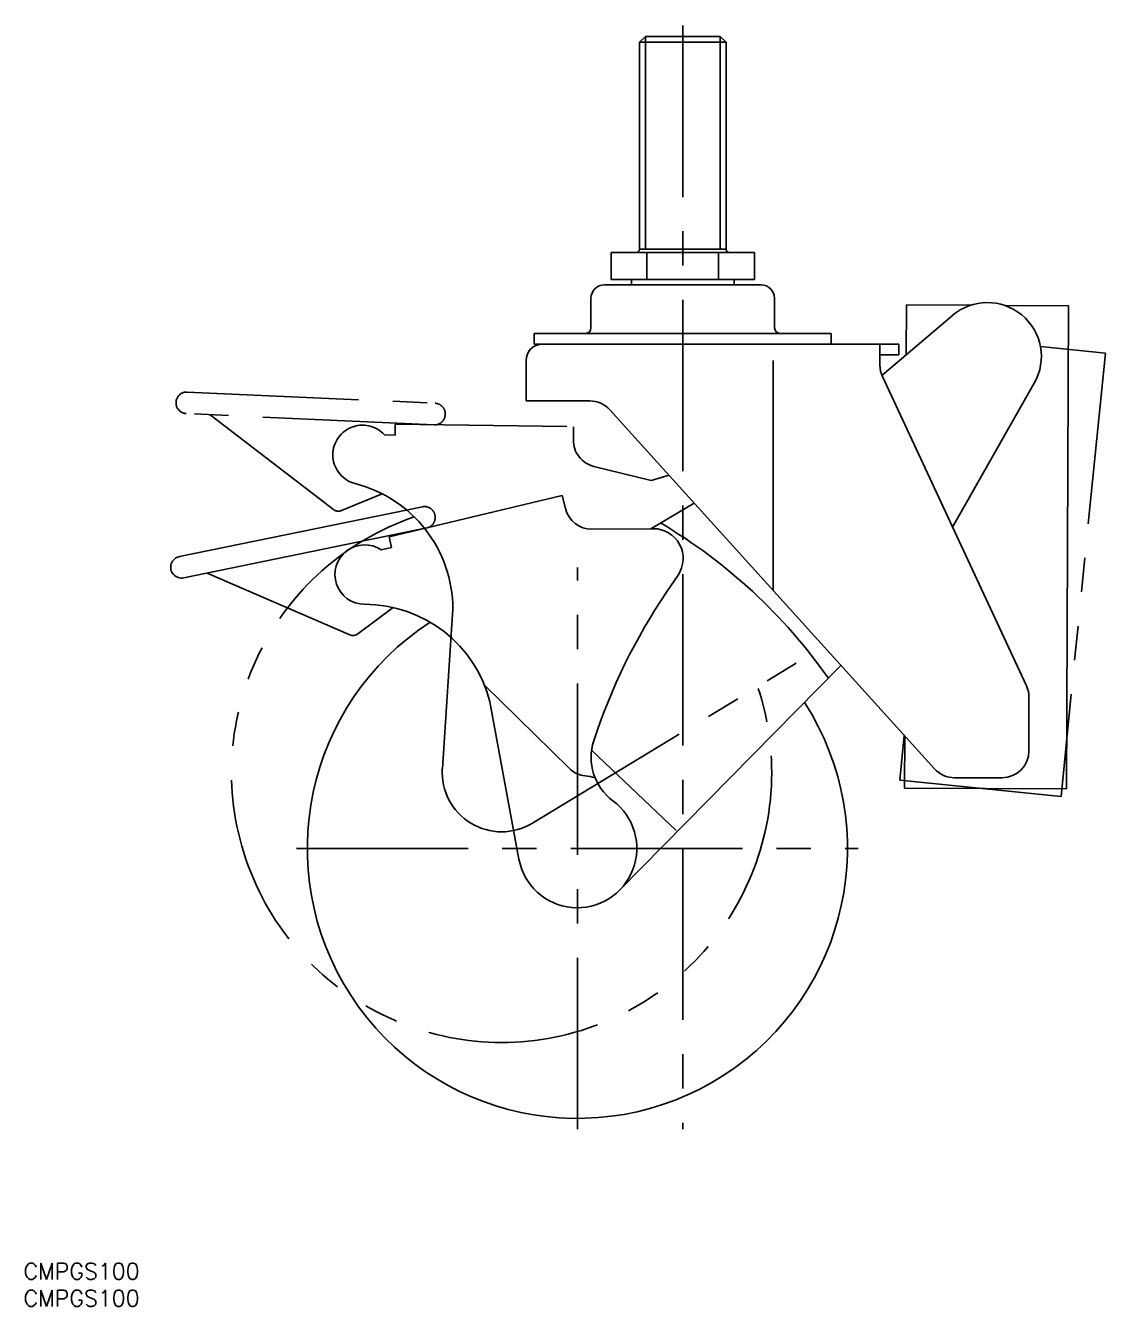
# Model space of a CAD drawing. Extents: x -122 to 80, y -330 to 31.
# Drawn here: x -121.7 to 78.2, y -330.5 to -93.3 of the extents above; entities that cross this region are included whole.
import ezdxf

# ---------------------------------------------------------------- set-up
doc = ezdxf.new("R2010")
doc.units = 0
doc.linetypes.add('CENTER', pattern=[50.8, 31.75, -6.35, 6.35, -6.35])
doc.linetypes.add('PHANTOM', pattern=[63.5, 31.75, -6.35, 6.35, -6.35, 6.35, -6.35])
doc.layers.get('0').update_dxf_attribs({"linetype": 'CONTINUOUS'})
doc.layers.add('CENTER', color=1, linetype='CENTER')
doc.styles.get("Standard").update_dxf_attribs({"font": 'txt.shx', "height": 3, "bigfont": 'bigfont.shx'})

msp = doc.modelspace()

# ---------------------------------------------------------------- linework, layer by layer
at = {"color": 7, "linetype": 'CONTINUOUS'}
for p, q in [((-6.92, -95.26), (-8, -96.35)), ((-8, -96.35), (-8, -134.74)), ((-8, -96.35), (8, -96.35)), ((6.92, -95.26), (-6.92, -95.26)), ((8, -96.35), (6.92, -95.26)), ((8, -134.74), (8, -96.35)), ((8, -134.66), (-8, -134.66)), ((-13.28, -135.26), (13.28, -135.26)), ((-13.28, -140.26), (-13.28, -135.26)), ((-6.64, -140.26), (-6.64, -135.26)), ((6.64, -140.26), (6.64, -135.26)), ((13.28, -140.26), (13.28, -135.26)), ((14.5, -141.26), (-14.5, -141.26)), ((-13.28, -140.26), (13.28, -140.26)), ((-9.5, -140.26), (-9.5, -141.26)), ((9.5, -141.26), (9.5, -140.26)), ((-17, -143.76), (-17, -149.26)), ((17, -149.26), (17, -143.76)), ((49.91, -146.95), (36.87, -158.06)), ((41.43, -145), (41.39, -154.21)), ((53.31, -145.05), (41.43, -145)), ((71.43, -145.13), (59.55, -145.08)), ((71.43, -145.13), (71.06, -234.63)), ((27.5, -150.26), (-27.5, -150.26)), ((-27.5, -150.26), (-27.5, -152.26)), ((27.5, -152.26), (27.5, -150.26)), ((-27.5, -152.26), (40, -152.26)), ((36.5, -156.16), (36.5, -152.26)), ((40, -154.26), (40, -152.26)), ((-29, -155.26), (-29, -162.76)), ((16.71, -155.26), (16.71, -197.84)), ((36.5, -154.26), (40, -154.26)), ((63.63, -215.56), (36.97, -158.27)), ((49.96, -186.17), (65.09, -159.5)), ((-29, -162.76), (-17.22, -162.76)), ((-13.51, -164.41), (46.61, -230.92)), ((-93.22, -191.61), (-48.21, -182.37)), ((-54.4, -187.96), (-22.31, -180.3)), ((-21.74, -182.68), (-22.31, -180.3)), ((2.12, -181.7), (-5.94, -186.43)), ((-47.41, -186.29), (-92.42, -195.53)), ((-16.84, -186.52), (-5.47, -186.43)), ((-54.4, -187.96), (-53.94, -189.91)), ((-55.85, -190.36), (-53.94, -189.91)), ((-88.08, -194.64), (-61.65, -206.08)), ((-0.87, -195.01), (-3.02, -198.19)), ((-60.16, -205.9), (-53.61, -201.04)), ((-11.69, -253.36), (29.29, -211.76)), ((-21.05, -230.8), (-36.76, -215.32)), ((64.1, -227.56), (64.1, -217.67)), ((-30.34, -247.63), (-35.7, -218.52)), ((41.1, -224.82), (41.06, -234.5)), ((-16.88, -227.43), (-1.23, -242.35)), ((41.06, -234.5), (71.06, -234.63)), ((50.32, -232.56), (59.1, -232.56))]:
    msp.add_line(p, q, dxfattribs=at)
at = {"color": 3, "linetype": 'CONTINUOUS'}
for p, q in [((-6.92, -95.26), (-6.92, -134.66)), ((6.92, -95.26), (6.92, -134.66))]:
    msp.add_line(p, q, dxfattribs=at)
at = {"color": 3, "linetype": 'PHANTOM'}
for p, q in [((78.25, -153.92), (66.22, -152.71)), ((78.25, -153.92), (70.03, -236.01)), ((-91.75, -161.12), (-45.85, -163.2)), ((-46.04, -167.2), (-91.94, -165.12)), ((-87.51, -165.32), (-64.69, -182.89)), ((-53.23, -167.1), (-53.25, -169.1)), ((-53.23, -167.1), (-20.23, -167.54)), ((-20.26, -169.99), (-20.23, -167.54)), ((-55.21, -169.08), (-53.25, -169.1)), ((-16.45, -174.91), (-5.87, -177.5)), ((-2.55, -176.53), (-5.87, -177.5)), ((-63.21, -183.09), (-55.66, -179.98)), ((-44.52, -230.85), (-42.58, -201.31)), ((-27.84, -240.97), (26.11, -208.24)), ((-36.25, -215.82), (-36.45, -216.12)), ((40.18, -233.02), (41.01, -224.72)), ((40.18, -233.02), (70.03, -236.01))]:
    msp.add_line(p, q, dxfattribs=at)
msp.add_polyline3d([(-46.04, -167.2, 0), (-45.99, -167.2, 0), (-45.94, -167.2, 0), (-45.89, -167.2, 0), (-45.84, -167.2, 0), (-45.79, -167.19, 0), (-45.75, -167.19, 0), (-45.7, -167.18, 0), (-45.65, -167.18, 0), (-45.6, -167.17, 0), (-45.56, -167.16, 0), (-45.51, -167.15, 0), (-45.46, -167.14, 0), (-45.42, -167.12, 0), (-45.37, -167.11, 0), (-45.32, -167.1, 0), (-45.28, -167.08, 0), (-45.23, -167.06, 0), (-45.19, -167.04, 0), (-45.14, -167.02, 0), (-45.1, -167, 0), (-45.06, -166.98, 0), (-45.01, -166.96, 0), (-44.97, -166.94, 0), (-44.93, -166.91, 0), (-44.89, -166.88, 0), (-44.85, -166.86, 0), (-44.81, -166.83, 0), (-44.77, -166.8, 0), (-44.73, -166.77, 0), (-44.69, -166.74, 0), (-44.66, -166.71, 0), (-44.62, -166.68, 0), (-44.59, -166.64, 0), (-44.55, -166.61, 0), (-44.52, -166.57, 0), (-44.49, -166.54, 0), (-44.45, -166.5, 0), (-44.42, -166.46, 0), (-44.39, -166.42, 0), (-44.36, -166.38, 0), (-44.34, -166.34, 0), (-44.31, -166.3, 0), (-44.28, -166.26, 0), (-44.26, -166.22, 0), (-44.23, -166.18, 0), (-44.21, -166.13, 0), (-44.19, -166.09, 0), (-44.17, -166.05, 0), (-44.15, -166, 0), (-44.13, -165.96, 0), (-44.11, -165.91, 0), (-44.09, -165.87, 0), (-44.08, -165.82, 0), (-44.06, -165.77, 0), (-44.05, -165.72, 0), (-44.04, -165.68, 0), (-44.03, -165.63, 0), (-44.02, -165.58, 0), (-44.01, -165.53, 0), (-44, -165.48, 0), (-43.99, -165.44, 0), (-43.99, -165.39, 0), (-43.99, -165.34, 0), (-43.98, -165.29, 0), (-43.98, -165.24, 0), (-43.98, -165.19, 0), (-43.98, -165.14, 0), (-43.98, -165.09, 0), (-43.99, -165.04, 0), (-43.99, -164.99, 0), (-44, -164.95, 0), (-44, -164.9, 0), (-44.01, -164.85, 0), (-44.02, -164.8, 0), (-44.03, -164.75, 0), (-44.04, -164.71, 0), (-44.05, -164.66, 0), (-44.07, -164.61, 0), (-44.08, -164.56, 0), (-44.1, -164.52, 0), (-44.11, -164.47, 0), (-44.13, -164.43, 0), (-44.15, -164.38, 0), (-44.17, -164.34, 0), (-44.19, -164.29, 0), (-44.22, -164.25, 0), (-44.24, -164.21, 0), (-44.26, -164.16, 0), (-44.29, -164.12, 0), (-44.32, -164.08, 0), (-44.34, -164.04, 0), (-44.37, -164, 0), (-44.4, -163.96, 0), (-44.43, -163.92, 0), (-44.46, -163.89, 0), (-44.49, -163.85, 0), (-44.53, -163.81, 0), (-44.56, -163.78, 0), (-44.6, -163.75, 0), (-44.63, -163.71, 0), (-44.67, -163.68, 0), (-44.7, -163.65, 0), (-44.74, -163.62, 0), (-44.78, -163.59, 0), (-44.82, -163.56, 0), (-44.86, -163.53, 0), (-44.9, -163.5, 0), (-44.94, -163.48, 0), (-44.98, -163.46, 0), (-45.02, -163.43, 0), (-45.07, -163.41, 0), (-45.11, -163.39, 0), (-45.15, -163.37, 0), (-45.2, -163.35, 0), (-45.24, -163.33, 0), (-45.29, -163.31, 0), (-45.33, -163.3, 0), (-45.38, -163.28, 0), (-45.43, -163.27, 0), (-45.47, -163.26, 0), (-45.52, -163.25, 0), (-45.57, -163.24, 0), (-45.62, -163.23, 0), (-45.66, -163.22, 0), (-45.71, -163.21, 0), (-45.76, -163.21, 0), (-45.81, -163.21, 0), (-45.85, -163.2, 0)], dxfattribs=at)
at = {"color": 7, "linetype": 'CONTINUOUS'}
msp.add_polyline3d([(-47.41, -186.29, 0), (-47.36, -186.28, 0), (-47.32, -186.27, 0), (-47.27, -186.26, 0), (-47.22, -186.24, 0), (-47.18, -186.23, 0), (-47.13, -186.21, 0), (-47.09, -186.19, 0), (-47.04, -186.18, 0), (-47, -186.16, 0), (-46.95, -186.14, 0), (-46.91, -186.12, 0), (-46.87, -186.09, 0), (-46.83, -186.07, 0), (-46.78, -186.04, 0), (-46.74, -186.02, 0), (-46.7, -185.99, 0), (-46.66, -185.96, 0), (-46.63, -185.94, 0), (-46.59, -185.91, 0), (-46.55, -185.87, 0), (-46.51, -185.84, 0), (-46.48, -185.81, 0), (-46.44, -185.78, 0), (-46.41, -185.74, 0), (-46.37, -185.71, 0), (-46.34, -185.67, 0), (-46.31, -185.63, 0), (-46.28, -185.6, 0), (-46.25, -185.56, 0), (-46.22, -185.52, 0), (-46.19, -185.48, 0), (-46.17, -185.44, 0), (-46.14, -185.4, 0), (-46.12, -185.36, 0), (-46.09, -185.31, 0), (-46.07, -185.27, 0), (-46.05, -185.23, 0), (-46.03, -185.18, 0), (-46.01, -185.14, 0), (-45.99, -185.09, 0), (-45.97, -185.05, 0), (-45.95, -185, 0), (-45.94, -184.96, 0), (-45.92, -184.91, 0), (-45.91, -184.86, 0), (-45.9, -184.81, 0), (-45.89, -184.76, 0), (-45.88, -184.72, 0), (-45.87, -184.67, 0), (-45.86, -184.62, 0), (-45.86, -184.57, 0), (-45.85, -184.52, 0), (-45.85, -184.47, 0), (-45.85, -184.43, 0), (-45.85, -184.38, 0), (-45.85, -184.33, 0), (-45.85, -184.28, 0), (-45.85, -184.23, 0), (-45.85, -184.18, 0), (-45.86, -184.13, 0), (-45.86, -184.08, 0), (-45.87, -184.03, 0), (-45.88, -183.99, 0), (-45.89, -183.94, 0), (-45.9, -183.89, 0), (-45.91, -183.84, 0), (-45.92, -183.79, 0), (-45.94, -183.75, 0), (-45.95, -183.7, 0), (-45.97, -183.65, 0), (-45.98, -183.61, 0), (-46, -183.56, 0), (-46.02, -183.52, 0), (-46.04, -183.47, 0), (-46.06, -183.43, 0), (-46.09, -183.39, 0), (-46.11, -183.34, 0), (-46.14, -183.3, 0), (-46.16, -183.26, 0), (-46.19, -183.22, 0), (-46.22, -183.18, 0), (-46.24, -183.14, 0), (-46.27, -183.1, 0), (-46.3, -183.06, 0), (-46.34, -183.02, 0), (-46.37, -182.99, 0), (-46.4, -182.95, 0), (-46.43, -182.92, 0), (-46.47, -182.88, 0), (-46.51, -182.85, 0), (-46.54, -182.82, 0), (-46.58, -182.78, 0), (-46.62, -182.75, 0), (-46.66, -182.72, 0), (-46.7, -182.69, 0), (-46.73, -182.67, 0), (-46.78, -182.64, 0), (-46.82, -182.62, 0), (-46.86, -182.59, 0), (-46.9, -182.57, 0), (-46.94, -182.54, 0), (-46.99, -182.52, 0), (-47.03, -182.5, 0), (-47.08, -182.48, 0), (-47.12, -182.47, 0), (-47.17, -182.45, 0), (-47.21, -182.43, 0), (-47.26, -182.42, 0), (-47.31, -182.41, 0), (-47.35, -182.39, 0), (-47.4, -182.38, 0), (-47.45, -182.37, 0), (-47.49, -182.36, 0), (-47.54, -182.35, 0), (-47.59, -182.35, 0), (-47.64, -182.34, 0), (-47.69, -182.34, 0), (-47.73, -182.34, 0), (-47.78, -182.33, 0), (-47.83, -182.33, 0), (-47.88, -182.33, 0), (-47.93, -182.34, 0), (-47.97, -182.34, 0), (-48.02, -182.34, 0), (-48.07, -182.35, 0), (-48.12, -182.36, 0), (-48.17, -182.36, 0), (-48.21, -182.37, 0)], dxfattribs=at)
for centre, radius, start, end in [((-8.6, -134.66), 0.6, 270, 352.598), ((8.59, -134.66), 0.6, 187.402, 270), ((-14.5, -143.76), 2.5, 90, 180), ((14.5, -143.76), 2.5, 0, 90), ((56.39, -154.56), 10, 330.4312, 130.4312), ((-18, -149.26), 1, 270, 0), ((18, -149.26), 1, 180, 270), ((-26, -155.26), 3, 90, 180), ((41.5, -156.16), 5, 180, 204.9587), ((-17.22, -167.76), 5, 42.1139, 90), ((-16.87, -181.52), 5, 193.4312, 270.4312), ((-5.43, -191.93), 5.5, 325.9193, 90.4312), ((-55.19, -271.68), 100.29, 35.0118, 59.3859), ((-58.91, -194.93), 5.5, 56.1901, 269.8938), ((-92.82, -193.57), 2, 101.5941, 281.5941), ((88.09, -259.83), 110, 145.9193, 161.9222), ((-58.96, -224.43), 24, 14.2637, 89.8938), ((-19.52, -245.64), 50, 123.0703, 32.7221), ((-61.06, -204.7), 1.5, 246.5941, 306.5941), ((59.1, -217.67), 5, 0, 24.9587), ((-6.98, -228.8), 10, 161.9222, 233.3133), ((59.1, -227.56), 5, 270, 0), ((-17.54, -227.25), 4.99, 225.4312, 263.8228), ((-19.54, -245.64), 13.51, 75.9473, 83.8228), ((50.32, -227.56), 5, 222.1139, 270), ((-19.52, -245.64), 11, 190.4312, 53.3133)]:
    msp.add_arc(centre, radius, start, end, dxfattribs=at)
at = {"color": 3, "linetype": 'PHANTOM'}
for centre, radius, start, end in [((-91.84, -163.12), 2, 87.408, 267.408), ((-59.3, -172.76), 5.5, 42.0039, 255.7076), ((-15.26, -170.05), 5, 179.245, 256.245), ((-66.58, -201.35), 24, 0.0775, 75.7076), ((-33.55, -231.57), 50, 108.8842, 18.536), ((-63.78, -181.7), 1.5, 232.408, 292.408), ((-33.55, -231.57), 11, 176.245, 301.245)]:
    msp.add_arc(centre, radius, start, end, dxfattribs=at)
at = {"layer": 'CENTER', "color": 1, "linetype": 'CENTER'}
for p, q in [((0, -93.26), (0, -297.64)), ((-19.52, -297.64), (-19.52, -193.64)), ((-71.52, -245.64), (32.48, -245.64))]:
    msp.add_line(p, q, dxfattribs=at)

# ---------------------------------------------------------------- texts
at = {"color": 7, "linetype": 'CONTINUOUS'}
for p in [(-122.07, -325.46), (-122.07, -330.46)]:
    msp.add_text('CMPGS100', height=3, dxfattribs=at).set_placement(p)

doc.saveas('drawing.dxf')
